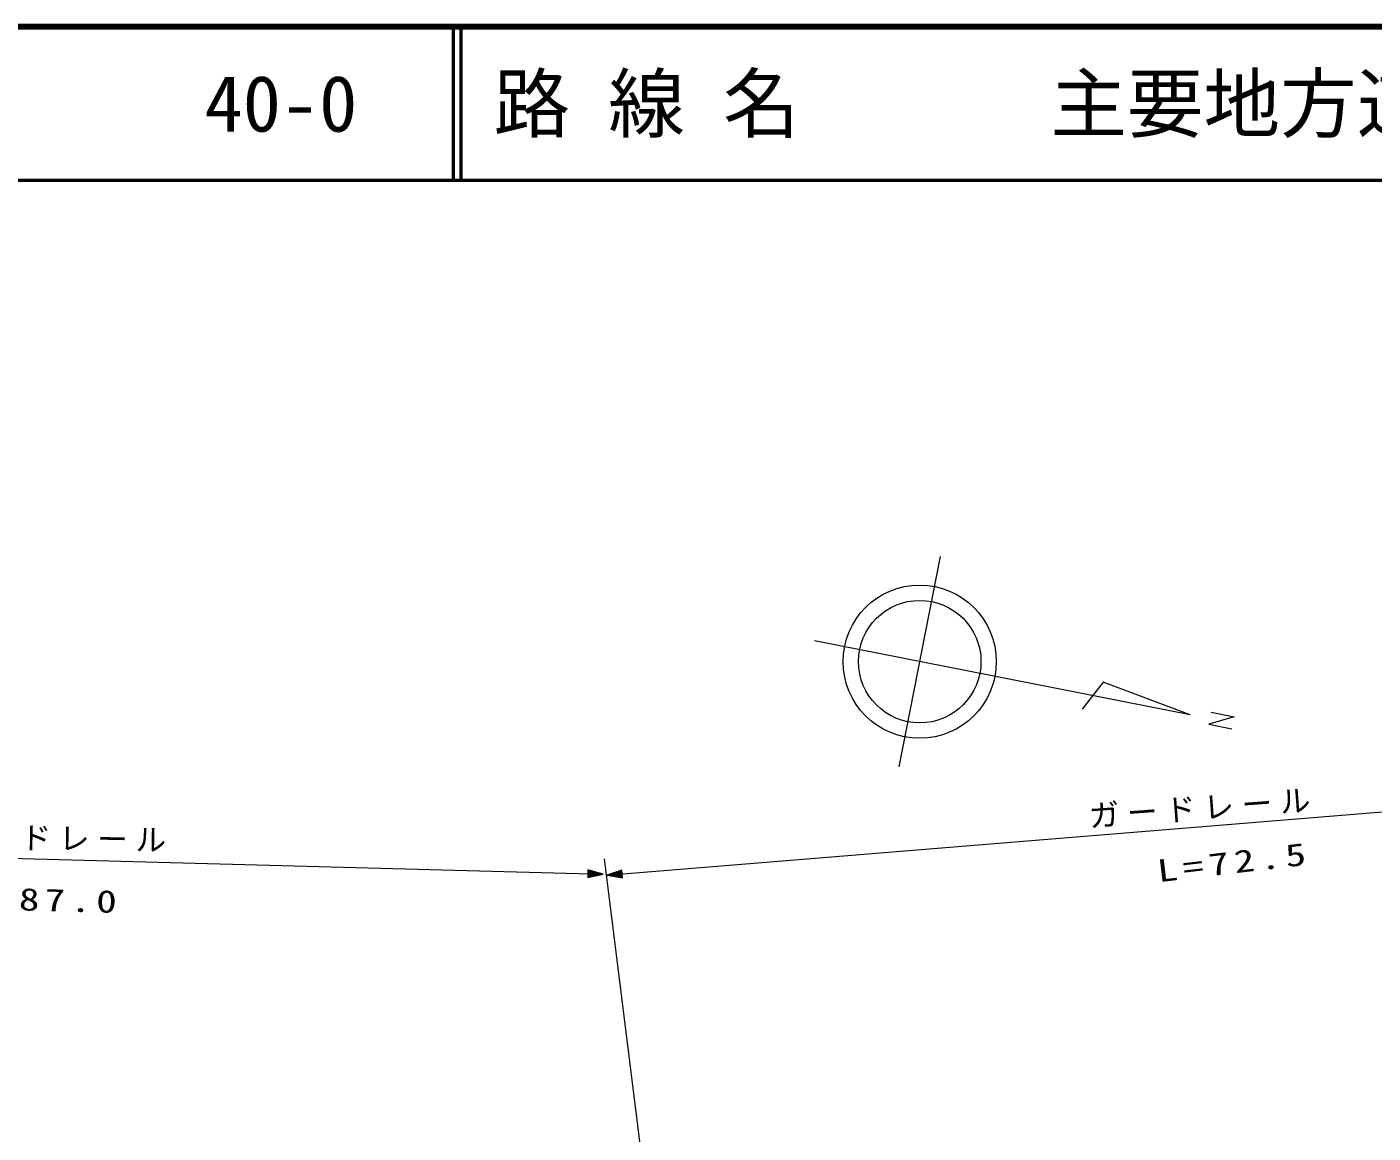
# Model space of a CAD drawing. Units: millimetres, scale not verified. Extents: x 40000 to 680000, y 20000 to 380000.
# Drawn here: x 149927 to 237800, y 307805 to 380000 of the extents above; entities that cross this region are included whole.
import ezdxf
from ezdxf.enums import TextEntityAlignment as Align

# ---------------------------------------------------------------- set-up
doc = ezdxf.new("R2010")
doc.units = ezdxf.units.MM
doc.header["$LTSCALE"] = 1000
for name, color, linetype, lineweight in [('M-TTL', 2, 'Continuous', 140), ('M-TTL-LINE', 7, 'Continuous', 50), ('S-BGD', 1, 'Continuous', 13), ('S-BGD-HTXT', 6, 'Continuous', 13)]:
    doc.layers.add(name, color=color, linetype=linetype, lineweight=lineweight)
doc.layers.add('M-TTL-TXT', color=7, linetype='Continuous')
doc.styles.add('ＭＳ ゴシック', font='')
doc.styles.get('ＭＳ ゴシック').set_extended_font_data('MS Gothic')

msp = doc.modelspace()

# ---------------------------------------------------------------- linework, layer by layer
at = {"layer": 'M-TTL'}
msp.add_line((680000, 380000), (40000, 380000), dxfattribs=at)
at = {"layer": 'M-TTL-LINE'}
for p, q in [((177750, 380000), (177750, 370000)), ((178250, 380000), (178250, 370000)), ((40000, 370000), (680000, 370000))]:
    msp.add_line(p, q, dxfattribs=at)
at = {"layer": 'S-BGD'}
for p, q in [((206854, 331706), (209559, 345442)), ((225867, 335096), (201338, 339927)), ((220173, 337236), (218806, 335467)), ((225867, 335096), (220173, 337236)), ((228742, 334974), (227069, 334487)), ((227228, 335272), (228742, 334974)), ((227069, 334487), (228591, 334196))]:
    msp.add_line(p, q, dxfattribs=at)
for radius in [5000, 4000]:
    msp.add_circle((208206, 338574), radius, dxfattribs=at)
at = {"layer": 'S-BGD-HTXT'}
for p, q in [((187778, 324629), (262147, 330720)), ((114342, 326674), (187542, 324705)), ((187615, 325702), (191973, 290730)), ((186549, 324981), (186536, 324482)), ((186536, 324482), (187542, 324705)), ((187542, 324705), (186549, 324981)), ((186562, 324518), (186573, 324943)), ((187440, 324707), (186562, 324518)), ((186573, 324943), (187437, 324707)), ((186600, 324555), (186610, 324905)), ((187337, 324710), (186600, 324555)), ((186610, 324905), (187337, 324710)), ((186639, 324591), (186646, 324866)), ((187237, 324713), (186639, 324591)), ((186646, 324866), (187237, 324713)), ((186677, 324628), (186682, 324828)), ((187135, 324715), (186677, 324628)), ((186682, 324828), (187135, 324715)), ((186716, 324664), (186719, 324789)), ((187035, 324718), (186716, 324664)), ((186719, 324789), (187035, 324718)), ((186754, 324701), (186755, 324751)), ((186932, 324721), (186754, 324701)), ((186755, 324751), (186932, 324721)), ((186755, 324726), (186932, 324721)), ((188754, 324960), (187778, 324629)), ((187778, 324629), (188795, 324461)), ((187880, 324637), (188732, 324920)), ((188767, 324497), (187882, 324638)), ((187982, 324646), (188698, 324880)), ((188726, 324531), (187982, 324646)), ((188081, 324654), (188663, 324840)), ((188686, 324565), (188081, 324654)), ((188184, 324662), (188629, 324799)), ((188645, 324600), (188184, 324662)), ((188283, 324670), (188595, 324759)), ((188605, 324634), (188283, 324670)), ((188385, 324679), (188560, 324718)), ((188562, 324693), (188385, 324679)), ((188564, 324668), (188385, 324679)), ((188560, 324718), (188564, 324668)), ((188595, 324759), (188605, 324634)), ((188629, 324799), (188645, 324600)), ((188663, 324840), (188686, 324565)), ((188698, 324880), (188726, 324531)), ((188732, 324920), (188767, 324497)), ((188795, 324461), (188754, 324960))]:
    msp.add_line(p, q, dxfattribs=at)

# ---------------------------------------------------------------- texts
at = {"layer": 'M-TTL-TXT', "style": 'ＭＳ ゴシック'}
for s, p in [('路 線 名', (180380, 375000)), ('主要地方道岩国佐伯線', (216734, 375000)), ('40-0', (161521, 375000))]:
    msp.add_text(s, height=3666, dxfattribs=at).set_placement(p, align=Align.MIDDLE_LEFT)
at = {"layer": 'S-BGD-HTXT', "char_height": 1466, "attachment_point": 7, "style": 'ＭＳ ゴシック'}
for s, insert, rotation in [('\\T1.25;ガードレール', (219307, 327678), 4.2), ('\\T1.25;ガードレール', (144504, 326346), 359.1), ('\\T1.25;\\W1.35;L=72.5', (223795, 324152), 6.7), ('\\T1.25;\\W1.35;L=87.0', (146018, 322407), 358.5)]:
    msp.add_mtext(s, dxfattribs=dict(at, insert=insert, rotation=rotation))

doc.saveas('drawing.dxf')
